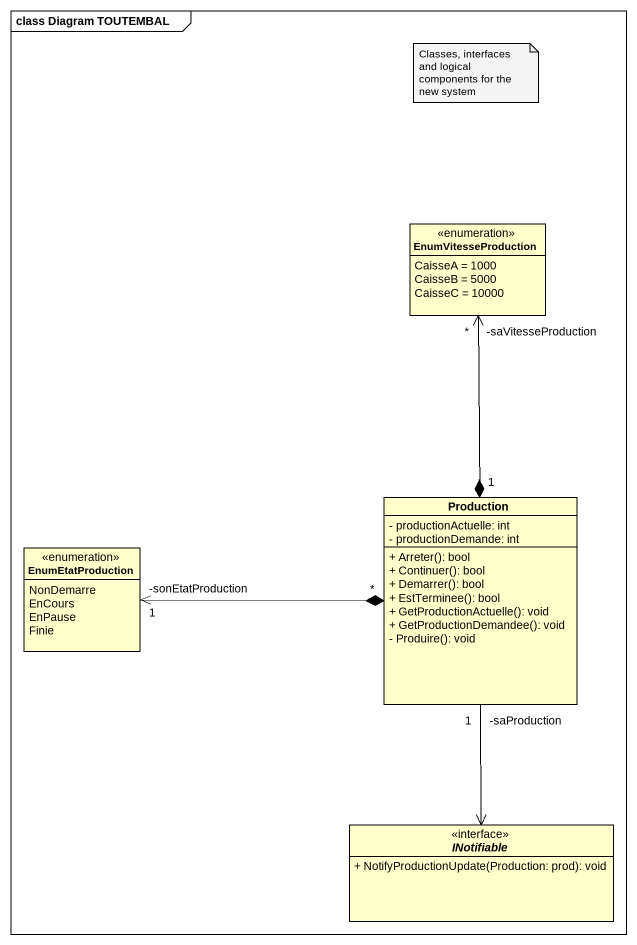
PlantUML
@startuml
mainframe class Diagram TOUTEMBAL
hide circle
hide empty members
skinparam classAttributeIconSize 0
enum EnumVitesseProduction {
  CaisseA = 1000
  CaisseB = 5000
  CaisseC = 10000
}
class Production {
  - productionActuelle: int
  - productionDemande: int
  + Arreter(): bool
  + Continuer(): bool
  + Demarrer(): bool
  + EstTerminee(): bool
  + GetProductionActuelle(): void
  + GetProductionDemandee(): void
  - Produire(): void
}
enum EnumEtatProduction {
  NonDemarre
  EnCours
  EnPause
  Finie
}
interface INotifiable <<interface>> {
  + NotifyProductionUpdate(Production: prod): void
}
EnumVitesseProduction "-saVitesseProduction\n*" <--* "1" Production
EnumEtatProduction "-sonEtatProduction\n1" <-right-* "*" Production
INotifiable <-up- "-saProduction\n1" Production
note as N1
  Classes, interfaces and logical components for the new system
end note
@enduml
